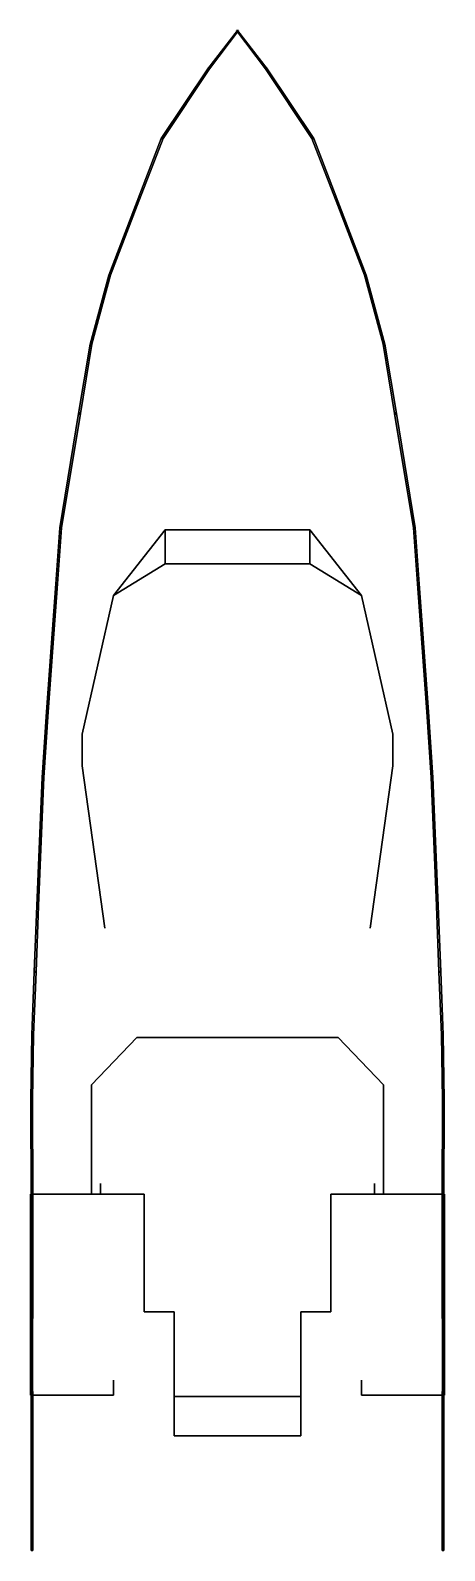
# Model space of a CAD drawing. Extents: x -4.9 to 4.9, y -42.7 to 42.5.
# Drawn here: x -4.81 to 4.81, y 7.17 to 42.49 of the extents above; entities that cross this region are included whole.
import ezdxf

# ---------------------------------------------------------------- set-up
doc = ezdxf.new("R2010")
doc.units = 0
doc.layers.add('RAILINGS', color=6, linetype='CONTINUOUS')

msp = doc.modelspace()

# ---------------------------------------------------------------- linework, layer by layer
at = {"layer": 'RAILINGS'}
for points in [[(0, 42.49, 7.08), (-0.69, 41.6, 7.08), (-0.65, 41.6, 7.08), (0.02, 42.49, 7.08)], [(0.02, 42.49, 7.08), (-0.65, 41.6, 7.08), (-0.69, 41.6, 7.08), (0, 42.49, 7.08)], [(0, 42.49, 7.08), (0.69, 41.6, 7.08), (0.65, 41.6, 7.08), (-0.02, 42.49, 7.08)], [(-0.02, 42.49, 7.08), (0.65, 41.6, 7.08), (0.69, 41.6, 7.08), (0, 42.49, 7.08)], [(-0.65, 41.6, 7.08), (-1.73, 39.98, 6.9), (-1.77, 39.98, 6.9), (-0.69, 41.6, 7.08)], [(-0.69, 41.6, 7.08), (-1.77, 39.98, 6.9), (-1.73, 39.98, 6.9), (-0.65, 41.6, 7.08)], [(-0.69, 41.6, 5.96), (-0.67, 41.62, 5.96), (-0.67, 41.62, 7.08), (-0.69, 41.6, 7.08)], [(-0.67, 41.58, 5.96), (-0.69, 41.6, 5.96), (-0.69, 41.6, 7.08), (-0.67, 41.58, 7.08)], [(-0.67, 41.62, 5.96), (-0.65, 41.6, 5.96), (-0.65, 41.6, 7.08), (-0.67, 41.62, 7.08)], [(-0.65, 41.6, 5.96), (-0.67, 41.58, 5.96), (-0.67, 41.58, 7.08), (-0.65, 41.6, 7.08)], [(0.67, 41.62, 5.96), (0.65, 41.6, 5.96), (0.65, 41.6, 7.08), (0.67, 41.62, 7.08)], [(0.65, 41.6, 5.96), (0.67, 41.58, 5.96), (0.67, 41.58, 7.08), (0.65, 41.6, 7.08)], [(0.65, 41.6, 7.08), (1.73, 39.98, 6.9), (1.77, 39.98, 6.9), (0.69, 41.6, 7.08)], [(0.69, 41.6, 7.08), (1.77, 39.98, 6.9), (1.73, 39.98, 6.9), (0.65, 41.6, 7.08)], [(0.69, 41.6, 5.96), (0.67, 41.62, 5.96), (0.67, 41.62, 7.08), (0.69, 41.6, 7.08)], [(0.67, 41.58, 5.96), (0.69, 41.6, 5.96), (0.69, 41.6, 7.08), (0.67, 41.58, 7.08)], [(-1.73, 39.98, 6.9), (-2.33, 38.42, 6.74), (-2.37, 38.42, 6.74), (-1.77, 39.98, 6.9)], [(-1.77, 39.98, 6.9), (-2.37, 38.42, 6.74), (-2.33, 38.42, 6.74), (-1.73, 39.98, 6.9)], [(-1.77, 39.98, 5.78), (-1.75, 40, 5.78), (-1.75, 40, 6.9), (-1.77, 39.98, 6.9)], [(-1.75, 39.96, 5.78), (-1.77, 39.98, 5.78), (-1.77, 39.98, 6.9), (-1.75, 39.96, 6.9)], [(-1.75, 40, 5.78), (-1.73, 39.98, 5.78), (-1.73, 39.98, 6.9), (-1.75, 40, 6.9)], [(-1.73, 39.98, 5.78), (-1.75, 39.96, 5.78), (-1.75, 39.96, 6.9), (-1.73, 39.98, 6.9)], [(1.75, 40, 5.78), (1.73, 39.98, 5.78), (1.73, 39.98, 6.9), (1.75, 40, 6.9)], [(1.73, 39.98, 5.78), (1.75, 39.96, 5.78), (1.75, 39.96, 6.9), (1.73, 39.98, 6.9)], [(1.77, 39.98, 6.9), (2.37, 38.42, 6.74), (2.33, 38.42, 6.74), (1.73, 39.98, 6.9)], [(1.73, 39.98, 6.9), (2.33, 38.42, 6.74), (2.37, 38.42, 6.74), (1.77, 39.98, 6.9)], [(1.77, 39.98, 5.78), (1.75, 40, 5.78), (1.75, 40, 6.9), (1.77, 39.98, 6.9)], [(1.75, 39.96, 5.78), (1.77, 39.98, 5.78), (1.77, 39.98, 6.9), (1.75, 39.96, 6.9)], [(-2.37, 38.42, 6.74), (-2.99, 36.8, 6.56), (-2.95, 36.8, 6.56), (-2.33, 38.42, 6.74)], [(-2.33, 38.42, 6.74), (-2.95, 36.8, 6.56), (-2.99, 36.8, 6.56), (-2.37, 38.42, 6.74)], [(-2.37, 38.42, 5.62), (-2.35, 38.44, 5.62), (-2.35, 38.44, 6.74), (-2.37, 38.42, 6.74)], [(-2.35, 38.4, 5.62), (-2.37, 38.42, 5.62), (-2.37, 38.42, 6.74), (-2.35, 38.4, 6.74)], [(-2.35, 38.44, 5.62), (-2.33, 38.42, 5.62), (-2.33, 38.42, 6.74), (-2.35, 38.44, 6.74)], [(-2.33, 38.42, 5.62), (-2.35, 38.4, 5.62), (-2.35, 38.4, 6.74), (-2.33, 38.42, 6.74)], [(2.35, 38.44, 5.62), (2.33, 38.42, 5.62), (2.33, 38.42, 6.74), (2.35, 38.44, 6.74)], [(2.33, 38.42, 5.62), (2.35, 38.4, 5.62), (2.35, 38.4, 6.74), (2.33, 38.42, 6.74)], [(2.33, 38.42, 6.74), (2.95, 36.8, 6.56), (2.99, 36.8, 6.56), (2.37, 38.42, 6.74)], [(2.37, 38.42, 6.74), (2.99, 36.8, 6.56), (2.95, 36.8, 6.56), (2.33, 38.42, 6.74)], [(2.37, 38.42, 5.62), (2.35, 38.44, 5.62), (2.35, 38.44, 6.74), (2.37, 38.42, 6.74)], [(2.35, 38.4, 5.62), (2.37, 38.42, 5.62), (2.37, 38.42, 6.74), (2.35, 38.4, 6.74)], [(-2.95, 36.8, 6.56), (-3.38, 35.2, 6.38), (-3.42, 35.2, 6.38), (-2.99, 36.8, 6.56)], [(-2.99, 36.8, 6.56), (-3.42, 35.2, 6.38), (-3.38, 35.2, 6.38), (-2.95, 36.8, 6.56)], [(-2.99, 36.8, 5.44), (-2.97, 36.82, 5.44), (-2.97, 36.82, 6.56), (-2.99, 36.8, 6.56)], [(-2.97, 36.78, 5.44), (-2.99, 36.8, 5.44), (-2.99, 36.8, 6.56), (-2.97, 36.78, 6.56)], [(-2.97, 36.82, 5.44), (-2.95, 36.8, 5.44), (-2.95, 36.8, 6.56), (-2.97, 36.82, 6.56)], [(-2.95, 36.8, 5.44), (-2.97, 36.78, 5.44), (-2.97, 36.78, 6.56), (-2.95, 36.8, 6.56)], [(2.97, 36.82, 5.44), (2.95, 36.8, 5.44), (2.95, 36.8, 6.56), (2.97, 36.82, 6.56)], [(2.95, 36.8, 5.44), (2.97, 36.78, 5.44), (2.97, 36.78, 6.56), (2.95, 36.8, 6.56)], [(2.99, 36.8, 6.56), (3.42, 35.2, 6.38), (3.38, 35.2, 6.38), (2.95, 36.8, 6.56)], [(2.95, 36.8, 6.56), (3.38, 35.2, 6.38), (3.42, 35.2, 6.38), (2.99, 36.8, 6.56)], [(2.99, 36.8, 5.44), (2.97, 36.82, 5.44), (2.97, 36.82, 6.56), (2.99, 36.8, 6.56)], [(2.97, 36.78, 5.44), (2.99, 36.8, 5.44), (2.99, 36.8, 6.56), (2.97, 36.78, 6.56)], [(-3.42, 35.2, 6.38), (-3.69, 33.59, 6.18), (-3.65, 33.59, 6.18), (-3.38, 35.2, 6.38)], [(-3.38, 35.2, 6.38), (-3.65, 33.59, 6.18), (-3.69, 33.59, 6.18), (-3.42, 35.2, 6.38)], [(-3.42, 35.2, 5.26), (-3.4, 35.22, 5.26), (-3.4, 35.22, 6.38), (-3.42, 35.2, 6.38)], [(-3.4, 35.18, 5.26), (-3.42, 35.2, 5.26), (-3.42, 35.2, 6.38), (-3.4, 35.18, 6.38)], [(-3.4, 35.22, 5.26), (-3.38, 35.2, 5.26), (-3.38, 35.2, 6.38), (-3.4, 35.22, 6.38)], [(-3.38, 35.2, 5.26), (-3.4, 35.18, 5.26), (-3.4, 35.18, 6.38), (-3.38, 35.2, 6.38)], [(3.4, 35.22, 5.26), (3.38, 35.2, 5.26), (3.38, 35.2, 6.38), (3.4, 35.22, 6.38)], [(3.38, 35.2, 5.26), (3.4, 35.18, 5.26), (3.4, 35.18, 6.38), (3.38, 35.2, 6.38)], [(3.38, 35.2, 6.38), (3.65, 33.59, 6.18), (3.69, 33.59, 6.18), (3.42, 35.2, 6.38)], [(3.42, 35.2, 6.38), (3.69, 33.59, 6.18), (3.65, 33.59, 6.18), (3.38, 35.2, 6.38)], [(3.42, 35.2, 5.26), (3.4, 35.22, 5.26), (3.4, 35.22, 6.38), (3.42, 35.2, 6.38)], [(3.4, 35.18, 5.26), (3.42, 35.2, 5.26), (3.42, 35.2, 6.38), (3.4, 35.18, 6.38)], [(-3.65, 33.59, 6.18), (-4.09, 30.93, 5.87), (-4.13, 30.93, 5.87), (-3.69, 33.59, 6.18)], [(-3.69, 33.59, 6.18), (-4.13, 30.93, 5.87), (-4.09, 30.93, 5.87), (-3.65, 33.59, 6.18)], [(-3.69, 33.59, 5.06), (-3.67, 33.61, 5.06), (-3.67, 33.61, 6.18), (-3.69, 33.59, 6.18)], [(-3.67, 33.57, 5.06), (-3.69, 33.59, 5.06), (-3.69, 33.59, 6.18), (-3.67, 33.57, 6.18)], [(-3.67, 33.61, 5.06), (-3.65, 33.59, 5.06), (-3.65, 33.59, 6.18), (-3.67, 33.61, 6.18)], [(-3.65, 33.59, 5.06), (-3.67, 33.57, 5.06), (-3.67, 33.57, 6.18), (-3.65, 33.59, 6.18)], [(3.67, 33.61, 5.06), (3.65, 33.59, 5.06), (3.65, 33.59, 6.18), (3.67, 33.61, 6.18)], [(3.65, 33.59, 5.06), (3.67, 33.57, 5.06), (3.67, 33.57, 6.18), (3.65, 33.59, 6.18)], [(3.69, 33.59, 6.18), (4.13, 30.93, 5.87), (4.09, 30.93, 5.87), (3.65, 33.59, 6.18)], [(3.65, 33.59, 6.18), (4.09, 30.93, 5.87), (4.13, 30.93, 5.87), (3.69, 33.59, 6.18)], [(3.69, 33.59, 5.06), (3.67, 33.61, 5.06), (3.67, 33.61, 6.18), (3.69, 33.59, 6.18)], [(3.67, 33.57, 5.06), (3.69, 33.59, 5.06), (3.69, 33.59, 6.18), (3.67, 33.57, 6.18)], [(-4.13, 30.93, 5.87), (-4.22, 29.63, 5.86), (-4.18, 29.63, 5.86), (-4.09, 30.93, 5.87)], [(-4.09, 30.93, 5.87), (-4.18, 29.63, 5.86), (-4.22, 29.63, 5.86), (-4.13, 30.93, 5.87)], [(-4.13, 30.93, 4.75), (-4.11, 30.95, 4.75), (-4.11, 30.95, 5.87), (-4.13, 30.93, 5.87)], [(-4.11, 30.91, 4.75), (-4.13, 30.93, 4.75), (-4.13, 30.93, 5.87), (-4.11, 30.91, 5.87)], [(-4.11, 30.95, 4.75), (-4.09, 30.93, 4.75), (-4.09, 30.93, 5.87), (-4.11, 30.95, 5.87)], [(-4.09, 30.93, 4.75), (-4.11, 30.91, 4.75), (-4.11, 30.91, 5.87), (-4.09, 30.93, 5.87)], [(-1.68, 30.1, 4.98), (-2.88, 29.36, 4.98), (-2.88, 29.36, 6.43), (-1.68, 30.89, 6.46)], [(-1.68, 30.89, 6.46), (-2.88, 29.36, 6.43), (-2.88, 29.36, 4.98), (-1.68, 30.1, 4.98)], [(-1.68, 30.1, 4.98), (1.68, 30.1, 4.98), (1.68, 30.89, 6.46), (-1.68, 30.89, 6.46)], [(-1.68, 30.89, 6.46), (1.68, 30.89, 6.46), (1.68, 30.1, 4.98), (-1.68, 30.1, 4.98)], [(1.68, 30.1, 4.98), (2.88, 29.36, 4.98), (2.88, 29.36, 6.43), (1.68, 30.89, 6.46)], [(1.68, 30.89, 6.46), (2.88, 29.36, 6.43), (2.88, 29.36, 4.98), (1.68, 30.1, 4.98)], [(4.11, 30.95, 4.75), (4.09, 30.93, 4.75), (4.09, 30.93, 5.87), (4.11, 30.95, 5.87)], [(4.09, 30.93, 4.75), (4.11, 30.91, 4.75), (4.11, 30.91, 5.87), (4.09, 30.93, 5.87)], [(4.09, 30.93, 5.87), (4.18, 29.63, 5.86), (4.22, 29.63, 5.86), (4.13, 30.93, 5.87)], [(4.13, 30.93, 5.87), (4.22, 29.63, 5.86), (4.18, 29.63, 5.86), (4.09, 30.93, 5.87)], [(4.13, 30.93, 4.75), (4.11, 30.95, 4.75), (4.11, 30.95, 5.87), (4.13, 30.93, 5.87)], [(4.11, 30.91, 4.75), (4.13, 30.93, 4.75), (4.13, 30.93, 5.87), (4.11, 30.91, 5.87)], [(-4.22, 29.63, 5.86), (-4.33, 28.15, 5.85), (-4.29, 28.15, 5.85), (-4.18, 29.63, 5.86)], [(-4.18, 29.63, 5.86), (-4.29, 28.15, 5.85), (-4.33, 28.15, 5.85), (-4.22, 29.63, 5.86)], [(-4.22, 29.63, 4.74), (-4.2, 29.65, 4.74), (-4.2, 29.65, 5.86), (-4.22, 29.63, 5.86)], [(-4.2, 29.61, 4.74), (-4.22, 29.63, 4.74), (-4.22, 29.63, 5.86), (-4.2, 29.61, 5.86)], [(-4.2, 29.65, 4.74), (-4.18, 29.63, 4.74), (-4.18, 29.63, 5.86), (-4.2, 29.65, 5.86)], [(-4.18, 29.63, 4.74), (-4.2, 29.61, 4.74), (-4.2, 29.61, 5.86), (-4.18, 29.63, 5.86)], [(-2.88, 29.36, 6.43), (-3.61, 26.14, 6.45), (-3.61, 26.14, 4.98), (-2.88, 29.36, 4.98)], [(-2.88, 29.36, 4.98), (-3.61, 26.14, 4.98), (-3.61, 26.14, 6.45), (-2.88, 29.36, 6.43)], [(2.88, 29.36, 6.43), (3.61, 26.14, 6.45), (3.61, 26.14, 4.98), (2.88, 29.36, 4.98)], [(2.88, 29.36, 4.98), (3.61, 26.14, 4.98), (3.61, 26.14, 6.45), (2.88, 29.36, 6.43)], [(4.2, 29.65, 4.74), (4.18, 29.63, 4.74), (4.18, 29.63, 5.86), (4.2, 29.65, 5.86)], [(4.18, 29.63, 4.74), (4.2, 29.61, 4.74), (4.2, 29.61, 5.86), (4.18, 29.63, 5.86)], [(4.22, 29.63, 5.86), (4.33, 28.15, 5.85), (4.29, 28.15, 5.85), (4.18, 29.63, 5.86)], [(4.18, 29.63, 5.86), (4.29, 28.15, 5.85), (4.33, 28.15, 5.85), (4.22, 29.63, 5.86)], [(4.22, 29.63, 4.74), (4.2, 29.65, 4.74), (4.2, 29.65, 5.86), (4.22, 29.63, 5.86)], [(4.2, 29.61, 4.74), (4.22, 29.63, 4.74), (4.22, 29.63, 5.86), (4.2, 29.61, 5.86)], [(-4.33, 28.15, 5.85), (-4.44, 26.66, 5.83), (-4.4, 26.66, 5.83), (-4.29, 28.15, 5.85)], [(-4.29, 28.15, 5.85), (-4.4, 26.66, 5.83), (-4.44, 26.66, 5.83), (-4.33, 28.15, 5.85)], [(-4.33, 28.15, 4.73), (-4.31, 28.17, 4.73), (-4.31, 28.17, 5.85), (-4.33, 28.15, 5.85)], [(-4.31, 28.13, 4.73), (-4.33, 28.15, 4.73), (-4.33, 28.15, 5.85), (-4.31, 28.13, 5.85)], [(-4.31, 28.17, 4.73), (-4.29, 28.15, 4.73), (-4.29, 28.15, 5.85), (-4.31, 28.17, 5.85)], [(-4.29, 28.15, 4.73), (-4.31, 28.13, 4.73), (-4.31, 28.13, 5.85), (-4.29, 28.15, 5.85)], [(4.31, 28.17, 4.73), (4.29, 28.15, 4.73), (4.29, 28.15, 5.85), (4.31, 28.17, 5.85)], [(4.29, 28.15, 4.73), (4.31, 28.13, 4.73), (4.31, 28.13, 5.85), (4.29, 28.15, 5.85)], [(4.29, 28.15, 5.85), (4.4, 26.66, 5.83), (4.44, 26.66, 5.83), (4.33, 28.15, 5.85)], [(4.33, 28.15, 5.85), (4.44, 26.66, 5.83), (4.4, 26.66, 5.83), (4.29, 28.15, 5.85)], [(4.33, 28.15, 4.73), (4.31, 28.17, 4.73), (4.31, 28.17, 5.85), (4.33, 28.15, 5.85)], [(4.31, 28.13, 4.73), (4.33, 28.15, 4.73), (4.33, 28.15, 5.85), (4.31, 28.13, 5.85)], [(-4.44, 26.66, 5.83), (-4.54, 25.13, 5.82), (-4.5, 25.13, 5.82), (-4.4, 26.66, 5.83)], [(-4.4, 26.66, 5.83), (-4.5, 25.13, 5.82), (-4.54, 25.13, 5.82), (-4.44, 26.66, 5.83)], [(-4.44, 26.66, 4.71), (-4.42, 26.68, 4.71), (-4.42, 26.68, 5.83), (-4.44, 26.66, 5.83)], [(-4.42, 26.64, 4.71), (-4.44, 26.66, 4.71), (-4.44, 26.66, 5.83), (-4.42, 26.64, 5.83)], [(-4.42, 26.68, 4.71), (-4.4, 26.66, 4.71), (-4.4, 26.66, 5.83), (-4.42, 26.68, 5.83)], [(-4.4, 26.66, 4.71), (-4.42, 26.64, 4.71), (-4.42, 26.64, 5.83), (-4.4, 26.66, 5.83)], [(4.42, 26.68, 4.71), (4.4, 26.66, 4.71), (4.4, 26.66, 5.83), (4.42, 26.68, 5.83)], [(4.4, 26.66, 4.71), (4.42, 26.64, 4.71), (4.42, 26.64, 5.83), (4.4, 26.66, 5.83)], [(4.44, 26.66, 5.83), (4.54, 25.13, 5.82), (4.5, 25.13, 5.82), (4.4, 26.66, 5.83)], [(4.4, 26.66, 5.83), (4.5, 25.13, 5.82), (4.54, 25.13, 5.82), (4.44, 26.66, 5.83)], [(4.44, 26.66, 4.71), (4.42, 26.68, 4.71), (4.42, 26.68, 5.83), (4.44, 26.66, 5.83)], [(4.42, 26.64, 4.71), (4.44, 26.66, 4.71), (4.44, 26.66, 5.83), (4.42, 26.64, 5.83)], [(-3.61, 26.14, 4.98), (-3.61, 25.4, 4.98), (-3.61, 25.4, 6.45), (-3.61, 26.14, 6.45)], [(-3.61, 26.14, 6.45), (-3.61, 25.4, 6.45), (-3.61, 25.4, 4.98), (-3.61, 26.14, 4.98)], [(3.61, 26.14, 4.98), (3.61, 25.4, 4.98), (3.61, 25.4, 6.45), (3.61, 26.14, 6.45)], [(3.61, 26.14, 6.45), (3.61, 25.4, 6.45), (3.61, 25.4, 4.98), (3.61, 26.14, 4.98)], [(-4.5, 25.13, 5.82), (-4.56, 23.65, 5.82), (-4.6, 23.65, 5.82), (-4.54, 25.13, 5.82)], [(-4.54, 25.13, 5.82), (-4.6, 23.65, 5.82), (-4.56, 23.65, 5.82), (-4.5, 25.13, 5.82)], [(-4.54, 25.13, 4.7), (-4.52, 25.15, 4.7), (-4.52, 25.15, 5.82), (-4.54, 25.13, 5.82)], [(-4.52, 25.11, 4.7), (-4.54, 25.13, 4.7), (-4.54, 25.13, 5.82), (-4.52, 25.11, 5.82)], [(-4.52, 25.15, 4.7), (-4.5, 25.13, 4.7), (-4.5, 25.13, 5.82), (-4.52, 25.15, 5.82)], [(-4.5, 25.13, 4.7), (-4.52, 25.11, 4.7), (-4.52, 25.11, 5.82), (-4.5, 25.13, 5.82)], [(-3.61, 25.4, 4.98), (-3.08, 21.63, 4.98), (-3.08, 21.63, 6.17), (-3.61, 25.4, 6.45)], [(-3.61, 25.4, 6.45), (-3.08, 21.63, 6.17), (-3.08, 21.63, 4.98), (-3.61, 25.4, 4.98)], [(3.61, 25.4, 6.45), (3.08, 21.63, 6.17), (3.08, 21.63, 4.98), (3.61, 25.4, 4.98)], [(3.61, 25.4, 4.98), (3.08, 21.63, 4.98), (3.08, 21.63, 6.17), (3.61, 25.4, 6.45)], [(4.52, 25.15, 4.7), (4.5, 25.13, 4.7), (4.5, 25.13, 5.82), (4.52, 25.15, 5.82)], [(4.5, 25.13, 4.7), (4.52, 25.11, 4.7), (4.52, 25.11, 5.82), (4.5, 25.13, 5.82)], [(4.5, 25.13, 5.82), (4.56, 23.65, 5.82), (4.6, 23.65, 5.82), (4.54, 25.13, 5.82)], [(4.54, 25.13, 5.82), (4.6, 23.65, 5.82), (4.56, 23.65, 5.82), (4.5, 25.13, 5.82)], [(4.54, 25.13, 4.7), (4.52, 25.15, 4.7), (4.52, 25.15, 5.82), (4.54, 25.13, 5.82)], [(4.52, 25.11, 4.7), (4.54, 25.13, 4.7), (4.54, 25.13, 5.82), (4.52, 25.11, 5.82)], [(-4.6, 23.65, 4.7), (-4.58, 23.67, 4.7), (-4.58, 23.67, 5.82), (-4.6, 23.65, 5.82)], [(-4.58, 23.67, 4.7), (-4.56, 23.65, 4.7), (-4.56, 23.65, 5.82), (-4.58, 23.67, 5.82)], [(4.58, 23.67, 4.7), (4.56, 23.65, 4.7), (4.56, 23.65, 5.82), (4.58, 23.67, 5.82)], [(4.6, 23.65, 4.7), (4.58, 23.67, 4.7), (4.58, 23.67, 5.82), (4.6, 23.65, 5.82)], [(-4.6, 23.65, 5.82), (-4.66, 22.15, 5.82), (-4.62, 22.15, 5.82), (-4.56, 23.65, 5.82)], [(-4.56, 23.65, 5.82), (-4.62, 22.15, 5.82), (-4.66, 22.15, 5.82), (-4.6, 23.65, 5.82)], [(-4.58, 23.63, 4.7), (-4.6, 23.65, 4.7), (-4.6, 23.65, 5.82), (-4.58, 23.63, 5.82)], [(-4.56, 23.65, 4.7), (-4.58, 23.63, 4.7), (-4.58, 23.63, 5.82), (-4.56, 23.65, 5.82)], [(4.56, 23.65, 4.7), (4.58, 23.63, 4.7), (4.58, 23.63, 5.82), (4.56, 23.65, 5.82)], [(4.6, 23.65, 5.82), (4.66, 22.15, 5.82), (4.62, 22.15, 5.82), (4.56, 23.65, 5.82)], [(4.56, 23.65, 5.82), (4.62, 22.15, 5.82), (4.66, 22.15, 5.82), (4.6, 23.65, 5.82)], [(4.58, 23.63, 4.7), (4.6, 23.65, 4.7), (4.6, 23.65, 5.82), (4.58, 23.63, 5.82)], [(-4.62, 22.15, 5.82), (-4.68, 20.62, 5.82), (-4.72, 20.62, 5.82), (-4.66, 22.15, 5.82)], [(-4.66, 22.15, 5.82), (-4.72, 20.62, 5.82), (-4.68, 20.62, 5.82), (-4.62, 22.15, 5.82)], [(-4.66, 22.15, 4.7), (-4.64, 22.17, 4.7), (-4.64, 22.17, 5.82), (-4.66, 22.15, 5.82)], [(-4.64, 22.13, 4.7), (-4.66, 22.15, 4.7), (-4.66, 22.15, 5.82), (-4.64, 22.13, 5.82)], [(-4.64, 22.17, 4.7), (-4.62, 22.15, 4.7), (-4.62, 22.15, 5.82), (-4.64, 22.17, 5.82)], [(-4.62, 22.15, 4.7), (-4.64, 22.13, 4.7), (-4.64, 22.13, 5.82), (-4.62, 22.15, 5.82)], [(4.64, 22.17, 4.7), (4.62, 22.15, 4.7), (4.62, 22.15, 5.82), (4.64, 22.17, 5.82)], [(4.62, 22.15, 4.7), (4.64, 22.13, 4.7), (4.64, 22.13, 5.82), (4.62, 22.15, 5.82)], [(4.62, 22.15, 5.82), (4.68, 20.62, 5.82), (4.72, 20.62, 5.82), (4.66, 22.15, 5.82)], [(4.66, 22.15, 5.82), (4.72, 20.62, 5.82), (4.68, 20.62, 5.82), (4.62, 22.15, 5.82)], [(4.66, 22.15, 4.7), (4.64, 22.17, 4.7), (4.64, 22.17, 5.82), (4.66, 22.15, 5.82)], [(4.64, 22.13, 4.7), (4.66, 22.15, 4.7), (4.66, 22.15, 5.82), (4.64, 22.13, 5.82)], [(-4.68, 20.62, 5.82), (-4.74, 19.15, 5.83), (-4.78, 19.15, 5.83), (-4.72, 20.62, 5.82)], [(-4.72, 20.62, 5.82), (-4.78, 19.15, 5.83), (-4.74, 19.15, 5.83), (-4.68, 20.62, 5.82)], [(-4.72, 20.62, 4.7), (-4.7, 20.64, 4.7), (-4.7, 20.64, 5.82), (-4.72, 20.62, 5.82)], [(-4.7, 20.6, 4.7), (-4.72, 20.62, 4.7), (-4.72, 20.62, 5.82), (-4.7, 20.6, 5.82)], [(-4.7, 20.64, 4.7), (-4.68, 20.62, 4.7), (-4.68, 20.62, 5.82), (-4.7, 20.64, 5.82)], [(-4.68, 20.62, 4.7), (-4.7, 20.6, 4.7), (-4.7, 20.6, 5.82), (-4.68, 20.62, 5.82)], [(4.7, 20.64, 4.7), (4.68, 20.62, 4.7), (4.68, 20.62, 5.82), (4.7, 20.64, 5.82)], [(4.68, 20.62, 4.7), (4.7, 20.6, 4.7), (4.7, 20.6, 5.82), (4.68, 20.62, 5.82)], [(4.72, 20.62, 5.82), (4.78, 19.15, 5.83), (4.74, 19.15, 5.83), (4.68, 20.62, 5.82)], [(4.68, 20.62, 5.82), (4.74, 19.15, 5.83), (4.78, 19.15, 5.83), (4.72, 20.62, 5.82)], [(4.72, 20.62, 4.7), (4.7, 20.64, 4.7), (4.7, 20.64, 5.82), (4.72, 20.62, 5.82)], [(4.7, 20.6, 4.7), (4.72, 20.62, 4.7), (4.72, 20.62, 5.82), (4.7, 20.6, 5.82)], [(-4.74, 19.15, 5.83), (-4.76, 17.64, 5.83), (-4.8, 17.64, 5.83), (-4.78, 19.15, 5.83)], [(-4.78, 19.15, 5.83), (-4.8, 17.64, 5.83), (-4.76, 17.64, 5.83), (-4.74, 19.15, 5.83)], [(-4.78, 19.15, 4.71), (-4.76, 19.17, 4.71), (-4.76, 19.17, 5.83), (-4.78, 19.15, 5.83)], [(-4.76, 19.13, 4.71), (-4.78, 19.15, 4.71), (-4.78, 19.15, 5.83), (-4.76, 19.13, 5.83)], [(-4.76, 19.17, 4.71), (-4.74, 19.15, 4.71), (-4.74, 19.15, 5.83), (-4.76, 19.17, 5.83)], [(-4.74, 19.15, 4.71), (-4.76, 19.13, 4.71), (-4.76, 19.13, 5.83), (-4.74, 19.15, 5.83)], [(-2.34, 19.09, 9.73), (-3.39, 17.99, 9.73), (-3.39, 17.99, 11.15), (-2.34, 19.09, 11.45)], [(-2.34, 19.09, 11.45), (-3.39, 17.99, 11.15), (-3.39, 17.99, 9.73), (-2.34, 19.09, 9.73)], [(2.34, 19.09, 11.45), (-2.34, 19.09, 11.45), (-2.34, 19.09, 9.73), (2.34, 19.09, 9.73)], [(2.34, 19.09, 9.73), (-2.34, 19.09, 9.73), (-2.34, 19.09, 11.45), (2.34, 19.09, 11.45)], [(2.34, 19.09, 11.45), (3.39, 17.99, 11.15), (3.39, 17.99, 9.73), (2.34, 19.09, 9.73)], [(2.34, 19.09, 9.73), (3.39, 17.99, 9.73), (3.39, 17.99, 11.15), (2.34, 19.09, 11.45)], [(4.76, 19.17, 4.71), (4.74, 19.15, 4.71), (4.74, 19.15, 5.83), (4.76, 19.17, 5.83)], [(4.74, 19.15, 4.71), (4.76, 19.13, 4.71), (4.76, 19.13, 5.83), (4.74, 19.15, 5.83)], [(4.74, 19.15, 5.83), (4.76, 17.64, 5.83), (4.8, 17.64, 5.83), (4.78, 19.15, 5.83)], [(4.78, 19.15, 5.83), (4.8, 17.64, 5.83), (4.76, 17.64, 5.83), (4.74, 19.15, 5.83)], [(4.78, 19.15, 4.71), (4.76, 19.17, 4.71), (4.76, 19.17, 5.83), (4.78, 19.15, 5.83)], [(4.76, 19.13, 4.71), (4.78, 19.15, 4.71), (4.78, 19.15, 5.83), (4.76, 19.13, 5.83)], [(-3.39, 17.99, 9.73), (-3.39, 15.45, 9.73), (-3.39, 15.45, 11.15), (-3.39, 17.99, 11.15)], [(-3.39, 17.99, 11.15), (-3.39, 15.45, 11.15), (-3.39, 15.45, 9.73), (-3.39, 17.99, 9.73)], [(3.39, 17.99, 11.15), (3.39, 15.45, 11.15), (3.39, 15.45, 9.73), (3.39, 17.99, 9.73)], [(3.39, 17.99, 9.73), (3.39, 15.45, 9.73), (3.39, 15.45, 11.15), (3.39, 17.99, 11.15)], [(-4.8, 17.64, 4.71), (-4.78, 17.66, 4.71), (-4.78, 17.66, 5.83), (-4.8, 17.64, 5.83)], [(-4.8, 17.64, 5.83), (-4.79, 15.36, 5.83), (-4.75, 15.36, 5.83), (-4.76, 17.64, 5.83)], [(-4.76, 17.64, 5.83), (-4.75, 15.36, 5.83), (-4.79, 15.36, 5.83), (-4.8, 17.64, 5.83)], [(-4.78, 17.62, 4.71), (-4.8, 17.64, 4.71), (-4.8, 17.64, 5.83), (-4.78, 17.62, 5.83)], [(-4.78, 17.66, 4.71), (-4.76, 17.64, 4.71), (-4.76, 17.64, 5.83), (-4.78, 17.66, 5.83)], [(-4.76, 17.64, 4.71), (-4.78, 17.62, 4.71), (-4.78, 17.62, 5.83), (-4.76, 17.64, 5.83)], [(4.8, 17.64, 5.83), (4.79, 15.36, 5.83), (4.75, 15.36, 5.83), (4.76, 17.64, 5.83)], [(4.76, 17.64, 5.83), (4.75, 15.36, 5.83), (4.79, 15.36, 5.83), (4.8, 17.64, 5.83)], [(4.78, 17.66, 4.71), (4.76, 17.64, 4.71), (4.76, 17.64, 5.83), (4.78, 17.66, 5.83)], [(4.76, 17.64, 4.71), (4.78, 17.62, 4.71), (4.78, 17.62, 5.83), (4.76, 17.64, 5.83)], [(4.8, 17.64, 4.71), (4.78, 17.66, 4.71), (4.78, 17.66, 5.83), (4.8, 17.64, 5.83)], [(4.78, 17.62, 4.71), (4.8, 17.64, 4.71), (4.8, 17.64, 5.83), (4.78, 17.62, 5.83)], [(-3.18, 15.7, 8.8), (-3.18, 15.45, 8.8), (-3.18, 15.45, 7.41), (-3.18, 15.7, 7.41)], [(-3.18, 15.7, 7.41), (-3.18, 15.45, 7.41), (-3.18, 15.45, 8.8), (-3.18, 15.7, 8.8)], [(3.18, 15.7, 8.8), (3.18, 15.45, 8.8), (3.18, 15.45, 7.41), (3.18, 15.7, 7.41)], [(3.18, 15.7, 7.41), (3.18, 15.45, 7.41), (3.18, 15.45, 8.8), (3.18, 15.7, 8.8)], [(-4.81, 15.45, 7.41), (-4.81, 10.78, 7.41), (-4.81, 10.78, 8.86), (-4.81, 15.45, 8.8)], [(-4.81, 15.45, 8.8), (-4.81, 10.78, 8.86), (-4.81, 10.78, 7.41), (-4.81, 15.45, 7.41)], [(-3.18, 15.45, 8.8), (-4.81, 15.45, 8.8), (-4.81, 15.45, 7.41), (-3.18, 15.45, 7.41)], [(-3.18, 15.45, 7.41), (-4.81, 15.45, 7.41), (-4.81, 15.45, 8.8), (-3.18, 15.45, 8.8)], [(-4.81, 15.45, 7.41), (-4.81, 15.27, 7.41), (-4.81, 15.27, 4.71), (-4.81, 15.45, 4.71)], [(-4.81, 15.45, 4.71), (-4.81, 15.27, 4.71), (-4.81, 15.27, 7.41), (-4.81, 15.45, 7.41)], [(-4.81, 15.27, 6.99), (-4.81, 13.93, 5.18), (-4.81, 13.93, 5.52), (-4.81, 15.27, 7.3)], [(-4.81, 15.27, 7.3), (-4.81, 13.93, 5.52), (-4.81, 13.93, 5.18), (-4.81, 15.27, 6.99)], [(-4.81, 13.93, 7.41), (-4.81, 15.27, 5.47), (-4.81, 15.27, 5.15), (-4.81, 13.93, 7.01)], [(-4.81, 13.93, 7.01), (-4.81, 15.27, 5.15), (-4.81, 15.27, 5.47), (-4.81, 13.93, 7.41)], [(-4.79, 15.36, 4.71), (-4.77, 15.38, 4.71), (-4.77, 15.38, 5.83), (-4.79, 15.36, 5.83)], [(-4.79, 15.36, 5.83), (-4.79, 13.55, 5.83), (-4.75, 13.55, 5.83), (-4.75, 15.36, 5.83)], [(-4.75, 15.36, 5.83), (-4.75, 13.55, 5.83), (-4.79, 13.55, 5.83), (-4.79, 15.36, 5.83)], [(-4.77, 15.34, 4.71), (-4.79, 15.36, 4.71), (-4.79, 15.36, 5.83), (-4.77, 15.34, 5.83)], [(-4.77, 15.38, 4.71), (-4.75, 15.36, 4.71), (-4.75, 15.36, 5.83), (-4.77, 15.38, 5.83)], [(-4.75, 15.36, 4.71), (-4.77, 15.34, 4.71), (-4.77, 15.34, 5.83), (-4.75, 15.36, 5.83)], [(-3.39, 15.45, 9.73), (-2.17, 15.45, 9.73), (-2.17, 15.45, 11.15), (-3.39, 15.45, 11.15)], [(-3.39, 15.45, 11.15), (-2.17, 15.45, 11.15), (-2.17, 15.45, 9.73), (-3.39, 15.45, 9.73)], [(-2.17, 15.45, 11.15), (-2.17, 14.62, 11.15), (-2.17, 14.62, 9.73), (-2.17, 15.45, 9.73)], [(-2.17, 15.45, 9.73), (-2.17, 14.62, 9.73), (-2.17, 14.62, 11.15), (-2.17, 15.45, 11.15)], [(3.39, 15.45, 9.73), (2.17, 15.45, 9.73), (2.17, 15.45, 11.15), (3.39, 15.45, 11.15)], [(3.39, 15.45, 11.15), (2.17, 15.45, 11.15), (2.17, 15.45, 9.73), (3.39, 15.45, 9.73)], [(2.17, 15.45, 9.73), (2.17, 14.62, 9.73), (2.17, 14.62, 11.15), (2.17, 15.45, 11.15)], [(2.17, 15.45, 11.15), (2.17, 14.62, 11.15), (2.17, 14.62, 9.73), (2.17, 15.45, 9.73)], [(3.18, 15.45, 8.8), (4.81, 15.45, 8.8), (4.81, 15.45, 7.41), (3.18, 15.45, 7.41)], [(3.18, 15.45, 7.41), (4.81, 15.45, 7.41), (4.81, 15.45, 8.8), (3.18, 15.45, 8.8)], [(4.77, 15.38, 4.71), (4.75, 15.36, 4.71), (4.75, 15.36, 5.83), (4.77, 15.38, 5.83)], [(4.75, 15.36, 4.71), (4.77, 15.34, 4.71), (4.77, 15.34, 5.83), (4.75, 15.36, 5.83)], [(4.75, 15.36, 5.83), (4.75, 13.55, 5.83), (4.79, 13.55, 5.83), (4.79, 15.36, 5.83)], [(4.79, 15.36, 5.83), (4.79, 13.55, 5.83), (4.75, 13.55, 5.83), (4.75, 15.36, 5.83)], [(4.79, 15.36, 4.71), (4.77, 15.38, 4.71), (4.77, 15.38, 5.83), (4.79, 15.36, 5.83)], [(4.77, 15.34, 4.71), (4.79, 15.36, 4.71), (4.79, 15.36, 5.83), (4.77, 15.34, 5.83)], [(4.81, 15.45, 7.41), (4.81, 10.78, 7.41), (4.81, 10.78, 8.86), (4.81, 15.45, 8.8)], [(4.81, 15.45, 8.8), (4.81, 10.78, 8.86), (4.81, 10.78, 7.41), (4.81, 15.45, 7.41)], [(4.81, 15.45, 4.71), (4.81, 15.27, 4.71), (4.81, 15.27, 7.41), (4.81, 15.45, 7.41)], [(4.81, 15.45, 7.41), (4.81, 15.27, 7.41), (4.81, 15.27, 4.71), (4.81, 15.45, 4.71)], [(4.81, 13.93, 7.41), (4.81, 15.27, 5.47), (4.81, 15.27, 5.15), (4.81, 13.93, 7.01)], [(4.81, 13.93, 7.01), (4.81, 15.27, 5.15), (4.81, 15.27, 5.47), (4.81, 13.93, 7.41)], [(4.81, 15.27, 6.99), (4.81, 13.93, 5.18), (4.81, 13.93, 5.52), (4.81, 15.27, 7.3)], [(4.81, 15.27, 7.3), (4.81, 13.93, 5.52), (4.81, 13.93, 5.18), (4.81, 15.27, 6.99)], [(-2.17, 14.62, 9.73), (-2.17, 14.34, 9.73), (-2.17, 14.34, 10.89), (-2.17, 14.62, 11.15)], [(-2.17, 14.62, 11.15), (-2.17, 14.34, 10.89), (-2.17, 14.34, 9.73), (-2.17, 14.62, 9.73)], [(2.17, 14.62, 11.15), (2.17, 14.34, 10.89), (2.17, 14.34, 9.73), (2.17, 14.62, 9.73)], [(2.17, 14.62, 9.73), (2.17, 14.34, 9.73), (2.17, 14.34, 10.89), (2.17, 14.62, 11.15)], [(-2.17, 14.34, 9.73), (-2.17, 12.72, 9.73), (-2.17, 12.72, 10.81), (-2.17, 14.34, 10.89)], [(-2.17, 14.34, 10.89), (-2.17, 12.72, 10.81), (-2.17, 12.72, 9.73), (-2.17, 14.34, 9.73)], [(2.17, 14.34, 10.89), (2.17, 12.72, 10.81), (2.17, 12.72, 9.73), (2.17, 14.34, 9.73)], [(2.17, 14.34, 9.73), (2.17, 12.72, 9.73), (2.17, 12.72, 10.81), (2.17, 14.34, 10.89)], [(-4.81, 13.93, 7.41), (-4.81, 13.42, 7.41), (-4.81, 13.42, 4.71), (-4.81, 13.93, 4.71)], [(-4.81, 13.93, 4.71), (-4.81, 13.42, 4.71), (-4.81, 13.42, 7.41), (-4.81, 13.93, 7.41)], [(4.81, 13.93, 4.71), (4.81, 13.42, 4.71), (4.81, 13.42, 7.41), (4.81, 13.93, 7.41)], [(4.81, 13.93, 7.41), (4.81, 13.42, 7.41), (4.81, 13.42, 4.71), (4.81, 13.93, 4.71)], [(-4.75, 13.55, 5.83), (-4.76, 11.56, 5.83), (-4.8, 11.56, 5.83), (-4.79, 13.55, 5.83)], [(-4.79, 13.55, 5.83), (-4.8, 11.56, 5.83), (-4.76, 11.56, 5.83), (-4.75, 13.55, 5.83)], [(-4.79, 13.55, 4.71), (-4.77, 13.57, 4.71), (-4.77, 13.57, 5.83), (-4.79, 13.55, 5.83)], [(-4.77, 13.53, 4.71), (-4.79, 13.55, 4.71), (-4.79, 13.55, 5.83), (-4.77, 13.53, 5.83)], [(-4.77, 13.57, 4.71), (-4.75, 13.55, 4.71), (-4.75, 13.55, 5.83), (-4.77, 13.57, 5.83)], [(-4.75, 13.55, 4.71), (-4.77, 13.53, 4.71), (-4.77, 13.53, 5.83), (-4.75, 13.55, 5.83)], [(4.77, 13.57, 4.71), (4.75, 13.55, 4.71), (4.75, 13.55, 5.83), (4.77, 13.57, 5.83)], [(4.75, 13.55, 4.71), (4.77, 13.53, 4.71), (4.77, 13.53, 5.83), (4.75, 13.55, 5.83)], [(4.79, 13.55, 5.83), (4.8, 11.56, 5.83), (4.76, 11.56, 5.83), (4.75, 13.55, 5.83)], [(4.75, 13.55, 5.83), (4.76, 11.56, 5.83), (4.8, 11.56, 5.83), (4.79, 13.55, 5.83)], [(4.79, 13.55, 4.71), (4.77, 13.57, 4.71), (4.77, 13.57, 5.83), (4.79, 13.55, 5.83)], [(4.77, 13.53, 4.71), (4.79, 13.55, 4.71), (4.79, 13.55, 5.83), (4.77, 13.53, 5.83)], [(-4.81, 11.44, 7.36), (-4.81, 13.42, 5.48), (-4.81, 13.42, 5.07), (-4.81, 11.44, 7.1)], [(-4.81, 11.44, 7.1), (-4.81, 13.42, 5.07), (-4.81, 13.42, 5.48), (-4.81, 11.44, 7.36)], [(-4.81, 13.42, 7.13), (-4.81, 11.44, 5.13), (-4.81, 11.44, 5.43), (-4.81, 13.42, 7.41)], [(-4.81, 13.42, 7.41), (-4.81, 11.44, 5.43), (-4.81, 11.44, 5.13), (-4.81, 13.42, 7.13)], [(4.81, 11.44, 7.36), (4.81, 13.42, 5.48), (4.81, 13.42, 5.07), (4.81, 11.44, 7.1)], [(4.81, 11.44, 7.1), (4.81, 13.42, 5.07), (4.81, 13.42, 5.48), (4.81, 11.44, 7.36)], [(4.81, 13.42, 7.41), (4.81, 11.44, 5.43), (4.81, 11.44, 5.13), (4.81, 13.42, 7.13)], [(4.81, 13.42, 7.13), (4.81, 11.44, 5.13), (4.81, 11.44, 5.43), (4.81, 13.42, 7.41)], [(-2.17, 12.72, 10.81), (-1.47, 12.72, 10.81), (-1.47, 12.72, 9.73), (-2.17, 12.72, 9.73)], [(-2.17, 12.72, 9.73), (-1.47, 12.72, 9.73), (-1.47, 12.72, 10.81), (-2.17, 12.72, 10.81)], [(-1.47, 12.72, 10.81), (-1.47, 10.75, 10.81), (-1.47, 10.75, 9.73), (-1.47, 12.72, 9.73)], [(-1.47, 12.72, 9.73), (-1.47, 10.75, 9.73), (-1.47, 10.75, 10.81), (-1.47, 12.72, 10.81)], [(2.17, 12.72, 10.81), (1.47, 12.72, 10.81), (1.47, 12.72, 9.73), (2.17, 12.72, 9.73)], [(2.17, 12.72, 9.73), (1.47, 12.72, 9.73), (1.47, 12.72, 10.81), (2.17, 12.72, 10.81)], [(1.47, 12.72, 9.73), (1.47, 10.75, 9.73), (1.47, 10.75, 10.81), (1.47, 12.72, 10.81)], [(1.47, 12.72, 10.81), (1.47, 10.75, 10.81), (1.47, 10.75, 9.73), (1.47, 12.72, 9.73)], [(-4.81, 11.44, 4.71), (-4.81, 11.26, 4.71), (-4.81, 11.26, 7.41), (-4.81, 11.44, 7.41)], [(-4.81, 11.44, 7.41), (-4.81, 11.26, 7.41), (-4.81, 11.26, 4.71), (-4.81, 11.44, 4.71)], [(-4.8, 11.56, 4.71), (-4.78, 11.58, 4.71), (-4.78, 11.58, 5.83), (-4.8, 11.56, 5.83)], [(-4.76, 11.56, 5.83), (-4.75, 10.18, 5.84), (-4.79, 10.18, 5.84), (-4.8, 11.56, 5.83)], [(-4.8, 11.56, 5.83), (-4.79, 10.18, 5.84), (-4.75, 10.18, 5.84), (-4.76, 11.56, 5.83)], [(-4.78, 11.54, 4.71), (-4.8, 11.56, 4.71), (-4.8, 11.56, 5.83), (-4.78, 11.54, 5.83)], [(-4.78, 11.58, 4.71), (-4.76, 11.56, 4.71), (-4.76, 11.56, 5.83), (-4.78, 11.58, 5.83)], [(-4.76, 11.56, 4.71), (-4.78, 11.54, 4.71), (-4.78, 11.54, 5.83), (-4.76, 11.56, 5.83)], [(4.76, 11.56, 5.83), (4.75, 10.18, 5.84), (4.79, 10.18, 5.84), (4.8, 11.56, 5.83)], [(4.8, 11.56, 5.83), (4.79, 10.18, 5.84), (4.75, 10.18, 5.84), (4.76, 11.56, 5.83)], [(4.78, 11.58, 4.71), (4.76, 11.56, 4.71), (4.76, 11.56, 5.83), (4.78, 11.58, 5.83)], [(4.76, 11.56, 4.71), (4.78, 11.54, 4.71), (4.78, 11.54, 5.83), (4.76, 11.56, 5.83)], [(4.8, 11.56, 4.71), (4.78, 11.58, 4.71), (4.78, 11.58, 5.83), (4.8, 11.56, 5.83)], [(4.78, 11.54, 4.71), (4.8, 11.56, 4.71), (4.8, 11.56, 5.83), (4.78, 11.54, 5.83)], [(4.81, 11.44, 4.71), (4.81, 11.26, 4.71), (4.81, 11.26, 7.41), (4.81, 11.44, 7.41)], [(4.81, 11.44, 7.41), (4.81, 11.26, 7.41), (4.81, 11.26, 4.71), (4.81, 11.44, 4.71)], [(-2.88, 11.13, 7.41), (-2.88, 10.78, 7.41), (-2.88, 10.78, 8.86), (-2.88, 11.13, 8.85)], [(-2.88, 11.13, 8.85), (-2.88, 10.78, 8.86), (-2.88, 10.78, 7.41), (-2.88, 11.13, 7.41)], [(2.88, 11.13, 8.85), (2.88, 10.78, 8.86), (2.88, 10.78, 7.41), (2.88, 11.13, 7.41)], [(2.88, 11.13, 7.41), (2.88, 10.78, 7.41), (2.88, 10.78, 8.86), (2.88, 11.13, 8.85)], [(-2.88, 10.78, 7.41), (-4.81, 10.78, 7.41), (-4.81, 10.78, 8.86), (-2.88, 10.78, 8.86)], [(-2.88, 10.78, 8.86), (-4.81, 10.78, 8.86), (-4.81, 10.78, 7.41), (-2.88, 10.78, 7.41)], [(-1.47, 10.76, 8.86), (-1.47, 9.84, 8.86), (-1.47, 9.84, 7.41), (-1.47, 10.76, 7.41)], [(-1.47, 10.76, 7.41), (-1.47, 9.84, 7.41), (-1.47, 9.84, 8.86), (-1.47, 10.76, 8.86)], [(-1.47, 10.75, 9.73), (1.47, 10.75, 9.73), (1.47, 10.75, 10.81), (-1.47, 10.75, 10.81)], [(-1.47, 10.75, 10.81), (1.47, 10.75, 10.81), (1.47, 10.75, 9.73), (-1.47, 10.75, 9.73)], [(1.47, 10.76, 8.86), (1.47, 9.84, 8.86), (1.47, 9.84, 7.41), (1.47, 10.76, 7.41)], [(1.47, 10.76, 7.41), (1.47, 9.84, 7.41), (1.47, 9.84, 8.86), (1.47, 10.76, 8.86)], [(2.88, 10.78, 8.86), (4.81, 10.78, 8.86), (4.81, 10.78, 7.41), (2.88, 10.78, 7.41)], [(2.88, 10.78, 7.41), (4.81, 10.78, 7.41), (4.81, 10.78, 8.86), (2.88, 10.78, 8.86)], [(-4.79, 10.18, 4.72), (-4.77, 10.2, 4.72), (-4.77, 10.2, 5.84), (-4.79, 10.18, 5.84)], [(-4.75, 10.18, 5.84), (-4.75, 8.63, 5.85), (-4.79, 8.63, 5.85), (-4.79, 10.18, 5.84)], [(-4.79, 10.18, 5.84), (-4.79, 8.63, 5.85), (-4.75, 8.63, 5.85), (-4.75, 10.18, 5.84)], [(-4.77, 10.16, 4.72), (-4.79, 10.18, 4.72), (-4.79, 10.18, 5.84), (-4.77, 10.16, 5.84)], [(-4.77, 10.2, 4.72), (-4.75, 10.18, 4.72), (-4.75, 10.18, 5.84), (-4.77, 10.2, 5.84)], [(-4.75, 10.18, 4.72), (-4.77, 10.16, 4.72), (-4.77, 10.16, 5.84), (-4.75, 10.18, 5.84)], [(4.77, 10.2, 4.72), (4.75, 10.18, 4.72), (4.75, 10.18, 5.84), (4.77, 10.2, 5.84)], [(4.75, 10.18, 4.72), (4.77, 10.16, 4.72), (4.77, 10.16, 5.84), (4.75, 10.18, 5.84)], [(4.79, 10.18, 5.84), (4.79, 8.63, 5.85), (4.75, 8.63, 5.85), (4.75, 10.18, 5.84)], [(4.75, 10.18, 5.84), (4.75, 8.63, 5.85), (4.79, 8.63, 5.85), (4.79, 10.18, 5.84)], [(4.79, 10.18, 4.72), (4.77, 10.2, 4.72), (4.77, 10.2, 5.84), (4.79, 10.18, 5.84)], [(4.77, 10.16, 4.72), (4.79, 10.18, 4.72), (4.79, 10.18, 5.84), (4.77, 10.16, 5.84)], [(1.47, 9.84, 8.86), (-1.47, 9.84, 8.86), (-1.47, 9.84, 7.41), (1.47, 9.84, 7.41)], [(1.47, 9.84, 7.41), (-1.47, 9.84, 7.41), (-1.47, 9.84, 8.86), (1.47, 9.84, 8.86)], [(-4.79, 8.63, 4.73), (-4.77, 8.65, 4.73), (-4.77, 8.65, 5.85), (-4.79, 8.63, 5.85)], [(-4.79, 8.63, 5.85), (-4.79, 7.17, 5.85), (-4.75, 7.17, 5.85), (-4.75, 8.63, 5.85)], [(-4.75, 8.63, 5.85), (-4.75, 7.17, 5.85), (-4.79, 7.17, 5.85), (-4.79, 8.63, 5.85)], [(-4.77, 8.61, 4.73), (-4.79, 8.63, 4.73), (-4.79, 8.63, 5.85), (-4.77, 8.61, 5.85)], [(-4.77, 8.65, 4.73), (-4.75, 8.63, 4.73), (-4.75, 8.63, 5.85), (-4.77, 8.65, 5.85)], [(-4.75, 8.63, 4.73), (-4.77, 8.61, 4.73), (-4.77, 8.61, 5.85), (-4.75, 8.63, 5.85)], [(4.77, 8.65, 4.73), (4.75, 8.63, 4.73), (4.75, 8.63, 5.85), (4.77, 8.65, 5.85)], [(4.75, 8.63, 4.73), (4.77, 8.61, 4.73), (4.77, 8.61, 5.85), (4.75, 8.63, 5.85)], [(4.79, 8.63, 5.85), (4.79, 7.17, 5.85), (4.75, 7.17, 5.85), (4.75, 8.63, 5.85)], [(4.75, 8.63, 5.85), (4.75, 7.17, 5.85), (4.79, 7.17, 5.85), (4.79, 8.63, 5.85)], [(4.79, 8.63, 4.73), (4.77, 8.65, 4.73), (4.77, 8.65, 5.85), (4.79, 8.63, 5.85)], [(4.77, 8.61, 4.73), (4.79, 8.63, 4.73), (4.79, 8.63, 5.85), (4.77, 8.61, 5.85)], [(-4.79, 7.19, 4.73), (-4.77, 7.21, 4.73), (-4.77, 7.21, 5.85), (-4.79, 7.19, 5.85)], [(-4.77, 7.17, 4.73), (-4.79, 7.19, 4.73), (-4.79, 7.19, 5.85), (-4.77, 7.17, 5.85)], [(-4.77, 7.21, 4.73), (-4.75, 7.19, 4.73), (-4.75, 7.19, 5.85), (-4.77, 7.21, 5.85)], [(-4.75, 7.19, 4.73), (-4.77, 7.17, 4.73), (-4.77, 7.17, 5.85), (-4.75, 7.19, 5.85)], [(4.77, 7.21, 4.73), (4.75, 7.19, 4.73), (4.75, 7.19, 5.85), (4.77, 7.21, 5.85)], [(4.75, 7.19, 4.73), (4.77, 7.17, 4.73), (4.77, 7.17, 5.85), (4.75, 7.19, 5.85)], [(4.79, 7.19, 4.73), (4.77, 7.21, 4.73), (4.77, 7.21, 5.85), (4.79, 7.19, 5.85)], [(4.77, 7.17, 4.73), (4.79, 7.19, 4.73), (4.79, 7.19, 5.85), (4.77, 7.17, 5.85)]]:
    msp.add_3dface(points, dxfattribs=at)

doc.saveas('drawing.dxf')
